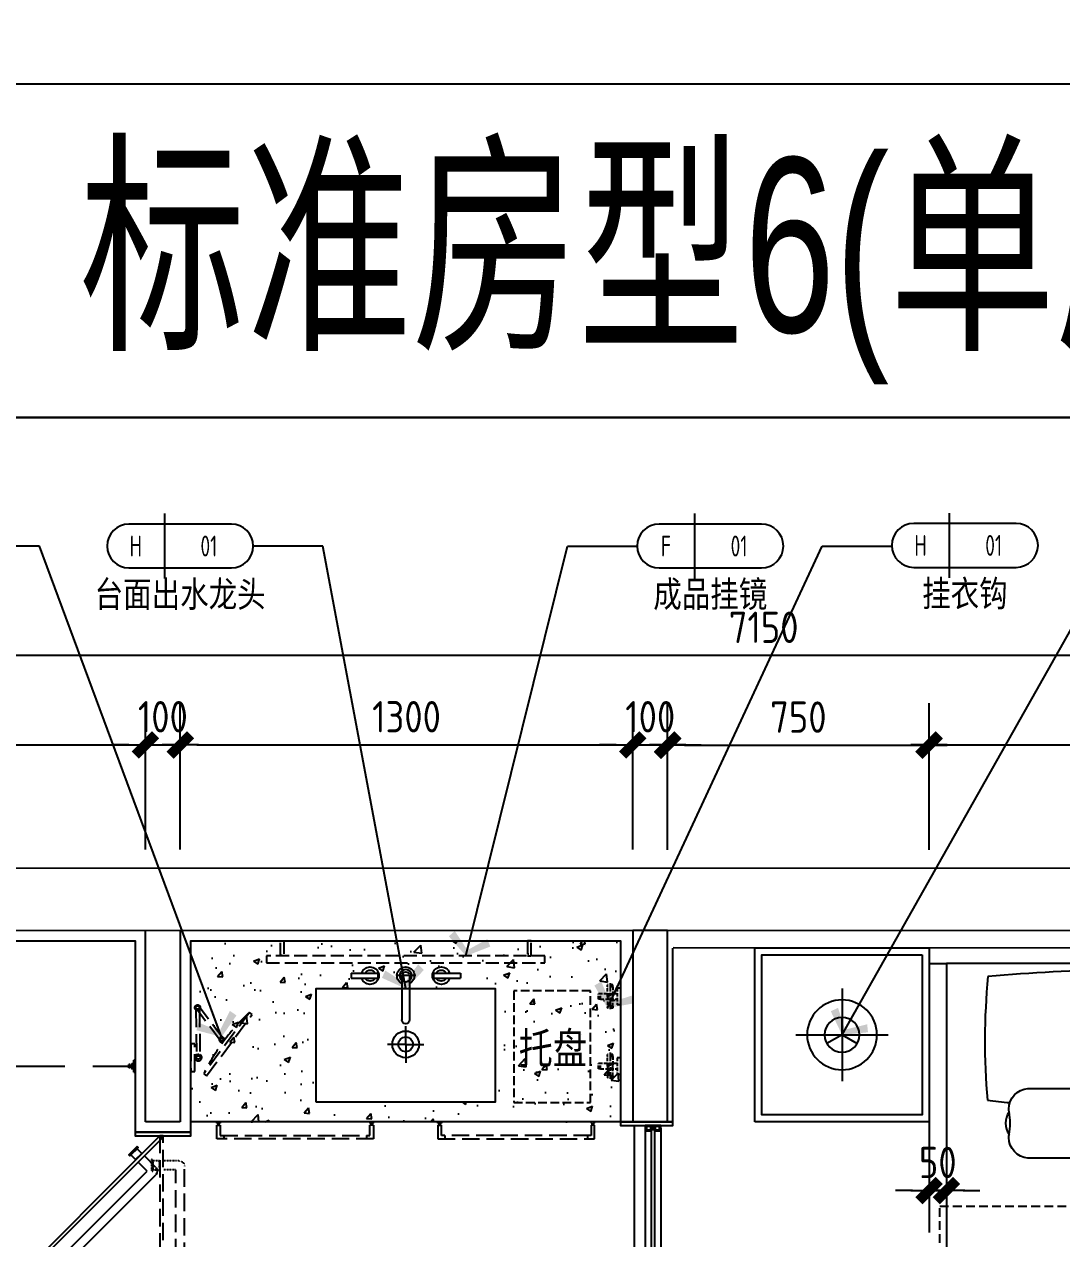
# Model space of a CAD drawing. Extents: x 220391 to 385981, y 332279 to 483868.
# Drawn here: x 224323 to 227303, y 457515 to 461002 of the extents above; entities that cross this region are included whole.
import ezdxf
from ezdxf.enums import TextEntityAlignment as Align

# ---------------------------------------------------------------- set-up
doc = ezdxf.new("R2010")
doc.units = 0
doc.header["$MEASUREMENT"] = 0
for name, pattern in [('ACAD_ISO03W100', [30, 12, -18]), ('DASH', [0.35, 0.25, -0.1]), ('DOM-虚线', [0.35, 0.25, -0.1]), ('HIDDEN', [0.375, 0.25, -0.125, 0, 0])]:
    doc.linetypes.add(name, pattern=pattern)
for name, color, linetype in [('.', 252, 'Continuous'), ('0-索引文字', 50, 'Continuous'), ('A-墙体', 4, 'Continuous'), ('A-完成面线', 20, 'Continuous'), ('EL-活动家具(0.2)-DOM', 32, 'Continuous'), ('F-固定家具(0.25)-DOM', 2, 'Continuous'), ('F-洁具-DOM', 1, 'Continuous'), ('F-活动家私(0.25)-DOM', 51, 'Continuous'), ('G-建筑窗线 、玻璃隔断', 2, 'Continuous'), ('P-平面门', 2, 'Continuous'), ('SH-文字', 50, 'Continuous'), ('墙壁', 160, 'Continuous')]:
    doc.layers.add(name, color=color, linetype=linetype)
doc.styles.add('DOM-romans.shx', font='dim.shx')
doc.styles.add('MtXpl_', font='')
doc.styles.add('st', font='', dxfattribs={"width": 0.7})
doc.styles.add('家具平面底图$0$st', font='')
doc.styles.get('MtXpl_').set_extended_font_data('YouYuan')
doc.styles.get('st').set_extended_font_data('SimSun')
doc.styles.get('家具平面底图$0$st').set_extended_font_data('YouYuan')
doc.dimstyles.new('DOM_DIM_1 80', dxfattribs={"dimscale": 60, "dimtxt": 1.5, "dimasz": 0.8, "dimexe": 2, "dimexo": 1.5, "dimgap": 0.6, "dimtad": 1, "dimdec": 0, "dimrnd": 5, "dimzin": 12, "dimdsep": 46, "dimtxsty": 'DOM-romans.shx', "dimblk": 'DOM_Dimension_Tick', "dimcen": 0.125, "dimclrd": 44, "dimclre": 44, "dimclrt": 50, "dimadec": 0, "dimazin": 0, "dimtfac": 1, "dimtdec": 0, "dimtix": 1, "dimtmove": 2, "dimatfit": 3, "dimldrblk": 'DOM_Leader_Arrow', "dimfxl": 0, "dimtvp": 1, "dimtolj": 1, "dimtzin": 0, "dimarcsym": 0})

# ---------------------------------------------------------------- blocks, each defined once
blk = doc.blocks.new('做成ACAD TuKuai0337')
at = {"color": 57, "linetype": 'Continuous'}
for points in [[(0, 193), (0, -193)], [(0, 0), (0, 72.9)], [(193, 0), (-193, 0)]]:
    blk.add_lwpolyline(points, dxfattribs=at)
at = {"color": 58, "linetype": 'Continuous'}
for points in [[(0, 0), (-63.1, -36.4)], [(0, 0), (63.1, -36.4)]]:
    blk.add_lwpolyline(points, dxfattribs=at)
at = {"linetype": 'Continuous'}
blk.add_circle((0, 0), 145.8, dxfattribs=at)
at = {"color": 57, "linetype": 'Continuous'}
blk.add_circle((0, 0), 72.9, dxfattribs=at)
blk = doc.blocks.new('A$C0550754B')
at = {"layer": 'F-洁具-DOM'}
for p, q in [((0, 0), (-35, 0)), ((-22.5, 11.7), (-22.5, 14.3)), ((-12.5, 14.3), (-22.5, 14.3)), ((-22.5, 11.7), (-20.8, 11.7)), ((-22.5, 6.3), (-22.5, 9)), ((-22.5, 9), (-20.8, 9)), ((-21, 0), (-21, 0)), ((-12.5, 11.7), (-14.2, 11.7)), ((-12.5, 9), (-14.2, 9)), ((-14, 0), (-14, 0)), ((-12.5, 11.7), (-12.5, 14.3)), ((-12.5, 6.3), (-12.5, 9))]:
    blk.add_line(p, q, dxfattribs=at)
blk.add_lwpolyline([(0, 0), (0, -3), (-35, -3), (-35, 0)], dxfattribs=at)
blk.add_lwpolyline([(-25, 6.3), (-25, 0), (-10, 0), (-10, 6.3)], close=True, dxfattribs=at)
for centre, start, end in [((-20.8, 10.3), 270, 90), ((-14.2, 10.3), 90, 270)]:
    blk.add_arc(centre, 1.33, start, end, dxfattribs=at)
blk = doc.blocks.new('ehrehrhssge')
at = {"color": 1}
for p, q in [((-59377.8, -2013.1), (-59377.8, -2028.1)), ((-59370.1, -2012.6), (-59377.3, -2012.6)), ((-59375.8, -2019.6), (-59375.8, -2014.6)), ((-59375.8, -2014.6), (-59334.8, -2014.6)), ((-59373.3, -2019.6), (-59375.8, -2019.6)), ((-59375.8, -2026.6), (-59375.8, -2020.8)), ((-59375.8, -2020.8), (-59374.2, -2020.8)), ((-59374.2, -2020.8), (-59374.2, -2021.7)), ((-59373, -2021.7), (-59373, -2019.9)), ((-59333.3, -2012.6), (-59370.1, -2012.6)), ((-59362.7, -2020.9), (-59362.7, -2026.6)), ((-59349.4, -2019.4), (-59361.2, -2019.4)), ((-59360.9, -2027.8), (-59360.9, -2021.5)), ((-59360.6, -2021.2), (-59350, -2021.2)), ((-59349.7, -2021.5), (-59349.7, -2027.8)), ((-59347.9, -2026.6), (-59347.9, -2020.9)), ((-59337.7, -2019.9), (-59337.7, -2021.7)), ((-59334.8, -2019.6), (-59337.4, -2019.6)), ((-59336.5, -2021.7), (-59336.5, -2020.8)), ((-59336.5, -2020.8), (-59334.8, -2020.8)), ((-59334.8, -2014.6), (-59334.8, -2019.6)), ((-59334.8, -2020.8), (-59334.8, -2026.6)), ((-59332.8, -2028.1), (-59332.8, -2013.1)), ((-59377.3, -2028.6), (-59360.3, -2028.6)), ((-59374.2, -2026.6), (-59375.8, -2026.6)), ((-59374.2, -2025.7), (-59374.2, -2026.6)), ((-59373, -2026.6), (-59373, -2025.7)), ((-59362.7, -2026.6), (-59373, -2026.6)), ((-59360.3, -2027.8), (-59360.9, -2027.8)), ((-59349.7, -2027.8), (-59350.3, -2027.8)), ((-59350.3, -2028.6), (-59333.3, -2028.6)), ((-59337.7, -2026.6), (-59347.9, -2026.6)), ((-59337.7, -2025.7), (-59337.7, -2026.6)), ((-59336.5, -2026.6), (-59336.5, -2025.7)), ((-59334.8, -2026.6), (-59336.5, -2026.6)), ((-59377.8, -2962.1), (-59377.8, -2947.1)), ((-59377.3, -2946.6), (-59360.3, -2946.6)), ((-59370.1, -2962.6), (-59377.3, -2962.6)), ((-59374.2, -2948.6), (-59375.8, -2948.6)), ((-59375.8, -2948.6), (-59375.8, -2954.4)), ((-59375.8, -2954.4), (-59374.2, -2954.4)), ((-59373.3, -2955.6), (-59375.8, -2955.6)), ((-59375.8, -2955.6), (-59375.8, -2960.6)), ((-59375.8, -2960.6), (-59334.8, -2960.6)), ((-59374.2, -2949.5), (-59374.2, -2948.6)), ((-59374.2, -2954.4), (-59374.2, -2953.5)), ((-59362.7, -2948.6), (-59373, -2948.6)), ((-59373, -2948.6), (-59373, -2949.5)), ((-59373, -2953.5), (-59373, -2955.3)), ((-59333.3, -2962.6), (-59370.1, -2962.6)), ((-59362.7, -2954.3), (-59362.7, -2948.6)), ((-59349.4, -2955.8), (-59361.2, -2955.8)), ((-59360.3, -2947.4), (-59360.9, -2947.4)), ((-59360.9, -2947.4), (-59360.9, -2953.7)), ((-59360.6, -2954), (-59350, -2954)), ((-59350.3, -2946.6), (-59333.3, -2946.6)), ((-59349.7, -2947.4), (-59350.3, -2947.4)), ((-59349.7, -2953.7), (-59349.7, -2947.4)), ((-59337.7, -2948.6), (-59347.9, -2948.6)), ((-59347.9, -2948.6), (-59347.9, -2954.3)), ((-59337.7, -2949.5), (-59337.7, -2948.6)), ((-59337.7, -2955.3), (-59337.7, -2953.5)), ((-59334.8, -2955.6), (-59337.4, -2955.6)), ((-59334.8, -2948.6), (-59336.5, -2948.6)), ((-59336.5, -2948.6), (-59336.5, -2949.5)), ((-59336.5, -2953.5), (-59336.5, -2954.4)), ((-59336.5, -2954.4), (-59334.8, -2954.4)), ((-59334.8, -2954.4), (-59334.8, -2948.6)), ((-59334.8, -2960.6), (-59334.8, -2955.6)), ((-59332.8, -2947.1), (-59332.8, -2962.1))]:
    blk.add_line(p, q, dxfattribs=at)
at = {"color": 8}
for p, q in [((-59377.8, -2018.8), (-59377.8, -2954.6)), ((-59332.8, -2020.6), (-59332.8, -2954.6))]:
    blk.add_line(p, q, dxfattribs=at)
at = {"color": 3}
for p, q in [((-59359.3, -2024.6), (-59358.3, -2023.6)), ((-59359.3, -2950.6), (-59359.3, -2024.6)), ((-59358.3, -2023.6), (-59352.3, -2023.6)), ((-59352.3, -2023.6), (-59351.3, -2024.6)), ((-59351.3, -2024.6), (-59351.3, -2950.6)), ((-59359.3, -2950.6), (-59358.3, -2951.6)), ((-59358.3, -2951.6), (-59352.3, -2951.6)), ((-59352.3, -2951.6), (-59351.3, -2950.6))]:
    blk.add_line(p, q, dxfattribs=at)
at = {"color": 8}
for points in [[(-59350.9, -2025.1), (-59352.2, -2024.8, 0.464371), (-59352.3, -2024.9), (-59352.3, -2025.2, 0.365774), (-59352.3, -2025.3), (-59351, -2025.6), (-59351, -2027), (-59352.2, -2026.7, 0.464371), (-59352.3, -2026.8), (-59352.3, -2027.1, 0.365774), (-59352.3, -2027.2), (-59351.1, -2027.5), (-59351.1, -2028.8, 0.414214), (-59350.9, -2029), (-59350.5, -2029, 0.414214), (-59350.3, -2028.8), (-59349.9, -2021.4, 0.429682), (-59350.1, -2021.2), (-59360.6, -2021.2, 0.429682), (-59360.8, -2021.4), (-59360.4, -2028.8, 0.414214), (-59360.2, -2029), (-59359.7, -2029, 0.414214), (-59359.5, -2028.8), (-59359.6, -2027.5), (-59358.4, -2027.2, 0.365774), (-59358.3, -2027.1), (-59358.3, -2026.8, 0.464371), (-59358.5, -2026.7), (-59359.6, -2027), (-59359.7, -2025.6), (-59358.4, -2025.3, 0.365774), (-59358.3, -2025.2), (-59358.3, -2024.9, 0.464371), (-59358.5, -2024.8), (-59359.7, -2025.1), (-59359.9, -2022.4, -0.429721), (-59359.7, -2022.2), (-59351, -2022.2, -0.429721), (-59350.8, -2022.4)], [(-59350.9, -2950.1), (-59352.2, -2950.4, -0.464371), (-59352.3, -2950.3), (-59352.3, -2950, -0.365774), (-59352.3, -2949.9), (-59351, -2949.6), (-59351, -2948.2), (-59352.2, -2948.5, -0.464371), (-59352.3, -2948.4), (-59352.3, -2948.1, -0.365774), (-59352.3, -2948), (-59351.1, -2947.7), (-59351.1, -2946.4, -0.414214), (-59350.9, -2946.2), (-59350.5, -2946.2, -0.414214), (-59350.3, -2946.4), (-59349.9, -2953.8, -0.429682), (-59350.1, -2954), (-59360.6, -2954, -0.429682), (-59360.8, -2953.8), (-59360.4, -2946.4, -0.414214), (-59360.2, -2946.2), (-59359.7, -2946.2, -0.414214), (-59359.5, -2946.4), (-59359.6, -2947.7), (-59358.4, -2948, -0.365774), (-59358.3, -2948.1), (-59358.3, -2948.4, -0.464371), (-59358.5, -2948.5), (-59359.6, -2948.2), (-59359.7, -2949.6), (-59358.4, -2949.9, -0.365774), (-59358.3, -2950), (-59358.3, -2950.3, -0.464371), (-59358.5, -2950.4), (-59359.7, -2950.1), (-59359.9, -2952.8, 0.429721), (-59359.7, -2953), (-59351, -2953, 0.429721), (-59350.8, -2952.8)]]:
    blk.add_lwpolyline(points, format="xyb", close=True, dxfattribs=at)
at = {"color": 1}
for centre, radius, start, end in [((-59377.3, -2013.1), 0.5, 90, 180), ((-59373.6, -2021.7), 0.6, 180, 0), ((-59373.3, -2019.9), 0.3, 360, 90), ((-59361.2, -2020.9), 1.5, 90, 180), ((-59360.6, -2021.5), 0.3, 90, 180), ((-59350, -2021.5), 0.3, 0, 90), ((-59349.4, -2020.9), 1.5, 0, 90), ((-59337.4, -2019.9), 0.3, 90, 180), ((-59337.1, -2021.7), 0.6, 180, 0), ((-59333.3, -2013.1), 0.5, 360, 90), ((-59377.3, -2028.1), 0.5, 180, 270), ((-59373.6, -2025.7), 0.6, 0, 180), ((-59360.3, -2028.2), 0.4, 360, 90), ((-59360.3, -2028.2), 0.4, 270, 0), ((-59350.3, -2028.2), 0.4, 90, 180), ((-59350.3, -2028.2), 0.4, 180, 270), ((-59337.1, -2025.7), 0.6, 0, 180), ((-59333.3, -2028.1), 0.5, 270, 0), ((-59377.3, -2947.1), 0.5, 90, 180), ((-59377.3, -2962.1), 0.5, 180, 270), ((-59373.6, -2949.5), 0.6, 180, 0), ((-59373.6, -2953.5), 0.6, 0, 180), ((-59373.3, -2955.3), 0.3, 270, 0), ((-59361.2, -2954.3), 1.5, 180, 270), ((-59360.6, -2953.7), 0.3, 180, 270), ((-59360.3, -2947), 0.4, 360, 90), ((-59360.3, -2947), 0.4, 270, 0), ((-59350.3, -2947), 0.4, 90, 180), ((-59350.3, -2947), 0.4, 180, 270), ((-59350, -2953.7), 0.3, 270, 360), ((-59349.4, -2954.3), 1.5, 270, 360), ((-59337.1, -2949.5), 0.6, 180, 0), ((-59337.1, -2953.5), 0.6, 0, 180), ((-59337.4, -2955.3), 0.3, 180, 270), ((-59333.3, -2947.1), 0.5, 360, 90), ((-59333.3, -2962.1), 0.5, 270, 0)]:
    blk.add_arc(centre, radius, start, end, dxfattribs=at)
blk = doc.blocks.new('ehrhr')
for p, q in [((-50032, 435.5), (-50017, 435.5)), ((-50032, 435.5), (-50032, 358.5)), ((-50017, 435.5), (-50017, 358.5)), ((-50032, 358.5), (-50017, 358.5)), ((-50024.5, 289.5), (-49897.5, 289.5)), ((-50024.5, 267.5), (-49897.5, 267.5)), ((-50032, 198.5), (-50017, 198.5)), ((-50032, 198.5), (-50032, 121.5)), ((-50017, 198.5), (-50017, 121.5)), ((-50032, 121.5), (-50017, 121.5))]:
    blk.add_line(p, q)
at = {"color": 8}
blk.add_line((-50024.5, 249), (-50024.5, 303.7), dxfattribs=at)
blk.add_circle((-50024.5, 278.5), 17.5)
for centre, start, end in [((-50024.5, 380.5), 107.4898, 72.5102), ((-50024.5, 278.5), 26.2371, 333.7629), ((-50024.5, 176.5), 287.4649, 252.5351)]:
    blk.add_arc(centre, 25, start, end, dxfattribs=at)
for centre, radius, start, end in [((-50024.5, 380.5), 16, 118.0716, 241.9284), ((-50024.5, 380.5), 16, 298.0716, 61.9284), ((-50024.5, 278.5), 11, 90, 270), ((-49897.5, 278.5), 11, 270, 90), ((-50024.5, 176.5), 16, 118.0268, 241.9732), ((-50024.5, 176.5), 16, 298.0268, 61.9732)]:
    blk.add_arc(centre, radius, start, end)
blk = doc.blocks.new('dfsgag')
at = {"layer": 'F-洁具-DOM', "color": 8, "linetype": 'DOM-虚线', "ltscale": 150}
blk.add_line((-350, 0), (350, 0), dxfattribs=at)
for points in [[(-360, 0), (-350, 0), (-350, -43.5), (-360, -43.5)], [(360, 0), (350, 0), (350, -43.5), (360, -43.5)], [(-400, -43.5), (-400, -63.5), (400, -63.5), (400, -43.5)]]:
    blk.add_lwpolyline(points, close=True, dxfattribs=at)
blk = doc.blocks.new('A$C358C41F5')
at = {"color": 8, "linetype": 'DASH', "ltscale": 200}
for p, q in [((-24.9, -138), (-26.8, -9.4)), ((-14.9, -137.6), (-16.8, -9.3)), ((-99.4, -53.7), (-93.4, -58.2)), ((-93, -55.2), (-27.3, -142.1)), ((-90.5, -41.6), (-84.4, -46.1)), ((-85, -49.2), (-19.5, -136))]:
    blk.add_line(p, q, dxfattribs=at)
for points in [[(-168.6, -129.9), (-37.3, 46.5), (-45.3, 52.5), (-176.6, -124)], [(-12, -40), (0, -40), (0, 40), (-12, 40)]]:
    blk.add_lwpolyline(points, close=True, dxfattribs=at)
for centre, radius in [((-22, -0.7), 5), ((-89, -52.2), 4), ((-19.7, -143.8), 7.85), ((-19.7, -143.8), 5)]:
    blk.add_circle(centre, radius, dxfattribs=at)
for centre, radius, start, end in [((-579.8, 312.6), 604.1, 312.896, 333.7833), ((-22, -0.7), 10, 300.8723, 240.8723), ((-21.8, -13.6), 6.6, 41.6275, 140.117), ((-89, -52.2), 5, 37.0519, 217.0519), ((-88.9, -52.1), 7.5, 233.3397, 53.3397)]:
    blk.add_arc(centre, radius, start, end, dxfattribs=at)
blk = doc.blocks.new('A$C4AE310F5')
at = {"layer": 'EL-活动家具(0.2)-DOM', "linetype": 'DOM-虚线', "ltscale": 40}
for p, q in [((0, 0), (10, 0)), ((0, -48), (0, 0)), ((10, -48), (10, 0)), ((58, -16), (10, -16)), ((10, -32), (58, -32)), ((35, -32), (35, -16)), ((58, -16), (58, -32)), ((58, -16), (63.2, -16)), ((58, -32), (63.2, -32)), ((63.2, -16), (63.2, -32)), ((0, -48), (10, -48))]:
    blk.add_line(p, q, dxfattribs=at)
at = {"layer": 'EL-活动家具(0.2)-DOM', "color": 8, "linetype": 'DOM-虚线', "ltscale": 40}
for p, q in [((22, 9.2), (38, 9.2)), ((22, 4), (22, 9.2)), ((22, 4), (38, 4)), ((22, 4), (22, -24)), ((30, -35), (30, 12.2)), ((38, 4), (38, 9.2)), ((38, -24), (38, 4)), ((22, -52), (22, -24)), ((30, -62.8), (30, -13)), ((38, -24), (38, -52)), ((22, -52), (38, -52)), ((22, -52), (22, -57.2)), ((22, -57.2), (38, -57.2)), ((38, -52), (38, -57.2))]:
    blk.add_line(p, q, dxfattribs=at)
for start, end in [(360, 180), (180, 0)]:
    blk.add_arc((30, -24), 8, start, end, dxfattribs=at)
blk = doc.blocks.new('ehrhhh')
at = {"color": 0}
blk.add_line((292356.6, 467829.6), (315961.1, 467829.6), dxfattribs=at)
blk.add_lwpolyline([(292356.6, 474869.8), (315961.1, 474869.8), (315961.1, 466871.5), (292356.6, 466871.5)], close=True, dxfattribs=at)
blk = doc.blocks.new('dfew333233eeeeeewe')
at = {"color": 1}
for p, q in [((21.7, -100.6), (53.4, -68.9)), ((46.3, -111.3), (71, -86.6)), ((360.1, -460.5), (21.7, -122.1)), ((370.8, -435.9), (46.3, -111.3)), ((404.1, -402.6), (438.3, -368.4)), ((395.6, -411.1), (370.8, -435.9)), ((413.3, -428.8), (381.6, -460.5))]:
    blk.add_line(p, q, dxfattribs=at)
at = {"color": 8, "linetype": 'DASH', "ltscale": 200}
for p, q in [((-61, -576.1), (-61, -97.5)), ((-36, -566.3), (-36, -107.3)), ((-1, -591.3), (-45.8, -591.3)), ((-1, -566.3), (-36, -566.3)), ((11, -566.3), (59.4, -566.3))]:
    blk.add_line(p, q, dxfattribs=at)
at = {"color": 8, "linetype": 'DASH', "ltscale": 0.2}
for p, q in [((-45.8, -82.3), (-1, -82.3)), ((-36, -107.3), (-1, -107.3))]:
    blk.add_line(p, q, dxfattribs=at)
at = {"color": 8, "linetype": 'DASH', "ltscale": 200}
blk.add_lwpolyline([(0, -10), (10, -10), (10, -660), (0, -660)], close=True, dxfattribs=at)
at = {"color": 1}
for points in [[(2.9, -17.1), (10, -10), (469.6, -469.6), (462.5, -476.7)], [(92.9, -64.7), (79.5, -78.1), (61.8, -60.4), (75.3, -47)], [(75, -41), (98.9, -64.9), (96.1, -67.8), (72.2, -43.9)]]:
    blk.add_lwpolyline(points, close=True, dxfattribs=at)
at = {"color": 8, "linetype": 'DASH', "ltscale": 0.2}
for points in [[(30, -107.3), (11, -107.3), (11, -82.3), (30, -82.3)], [(34, -77.9), (34, -111.7), (30, -111.7), (30, -77.9)]]:
    blk.add_lwpolyline(points, close=True, dxfattribs=at)
at = {"color": 1}
blk.add_lwpolyline([(421.7, -420.3), (455.3, -386.8)], dxfattribs=at)
at = {"color": 8, "linetype": 'DASH', "ltscale": 200}
blk.add_lwpolyline([(11, -591.3), (58.5, -591.3)], dxfattribs=at)
at = {"color": 8, "linetype": 'DASH', "ltscale": 0.2}
blk.add_arc((-45.8, -97.5), 15.2, 90, 180, dxfattribs=at)
at = {"color": 1}
for centre, radius, start, end in [((32.4, -111.3), 15.2, 135, 225), ((446.5, -377.9), 12.5, 314.9499, 133.5151), ((370.8, -449.7), 15.2, 225, 315)]:
    blk.add_arc(centre, radius, start, end, dxfattribs=at)
at = {"color": 8, "linetype": 'DASH', "ltscale": 200}
for centre, radius, start, end in [((17.2, -27.8), 632.3, 268.892, 315.2265), ((-45.8, -576.1), 15.2, 180, 270), ((58.5, -578.8), 12.5, 269.9499, 88.5151)]:
    blk.add_arc(centre, radius, start, end, dxfattribs=at)
blk = doc.blocks.new('A$C37bc0ab8')
at = {"layer": 'G-建筑窗线 、玻璃隔断', "color": 1, "ltscale": 20}
for points in [[(-55, 1354.2), (-45, 1354.2), (-45, 10), (-55, 10)], [(-995.5, 0), (-995.5, 10), (-770, 10), (-770, 0)], [(-120, 0), (-120, 10), (120, 10), (120, 0)]]:
    blk.add_lwpolyline(points, close=True, dxfattribs=at)
at = {"layer": 'P-平面门', "rotation": 90}
blk.add_blockref('dfew333233eeeeeewe', (-780, 0), dxfattribs=at)
at = {"layer": 'P-平面门', "xscale": -1, "rotation": 270}
blk.add_blockref('dfew333233eeeeeewe', (684.5, -1.3), dxfattribs=at)
blk = doc.blocks.new('DOM_Dimension_Tick')
at = {"color": 0, "linetype": 'ByBlock'}
for p, q in [((-1.091, 0), (0, 0)), ((0, 0), (1.091, 0))]:
    blk.add_line(p, q, dxfattribs=at)
at = {"color": 0, "linetype": 'Continuous', "const_width": 0.608}
blk.add_lwpolyline([(-0.61, -0.61), (0.61, 0.61)], dxfattribs=at)
blk = doc.blocks.new('*D708')
at = {"color": 44, "lineweight": -2, "transparency": 16777216}
for p, q in [((223321.4, 458632.9), (223321.4, 459052.9)), ((224670.6, 458632.9), (224670.6, 459052.9)), ((223369.4, 458932.9), (224622.6, 458932.9))]:
    blk.add_line(p, q, dxfattribs=at)
at = {"layer": 'Defpoints', "color": 0, "transparency": 16777216}
for p in [(224670.6, 458932.9), (223321.4, 458400.3), (224670.6, 458400.4)]:
    blk.add_point(p, dxfattribs=at)
at = {"color": 44, "lineweight": -2, "transparency": 16777216, "xscale": 48, "yscale": 48, "zscale": 48, "rotation": 180}
blk.add_blockref('DOM_Dimension_Tick', (223321.4, 458932.9), dxfattribs=at)
at = {"color": 44, "lineweight": -2, "transparency": 16777216, "xscale": 48, "yscale": 48, "zscale": 48}
blk.add_blockref('DOM_Dimension_Tick', (224670.6, 458932.9), dxfattribs=at)
at = {"color": 50, "transparency": 16777216, "insert": (223996, 459013.9), "char_height": 90, "attachment_point": 5, "style": 'DOM-romans.shx'}
blk.add_mtext('\\A1;1350', dxfattribs=at)
blk = doc.blocks.new('DOM_Leader_Arrow')
at = {"color": 0, "linetype": 'ByBlock'}
blk.add_line((0, 0), (-1.5, 0), dxfattribs=at)
for points in [[(-1.288, 1.003), (-0.895, 1.278), (-0.36, 0), (0, 0)], [(-1.288, -1.003), (-0.895, -1.278), (-0.36, 0), (0, 0)]]:
    blk.add_solid(points, dxfattribs=at)
blk = doc.blocks.new('*D709')
at = {"color": 44, "lineweight": -2, "transparency": 16777216}
for p, q in [((224670.6, 458632.9), (224670.6, 459052.9)), ((224770.6, 458632.9), (224770.6, 459052.9)), ((224622.6, 458932.9), (224574.6, 458932.9)), ((224670.6, 458932.9), (224770.6, 458932.9)), ((224818.6, 458932.9), (224866.6, 458932.9))]:
    blk.add_line(p, q, dxfattribs=at)
at = {"layer": 'Defpoints', "color": 0, "transparency": 16777216}
for p in [(224770.6, 458932.9), (224670.6, 458400.4), (224770.6, 458400.4)]:
    blk.add_point(p, dxfattribs=at)
at = {"color": 44, "lineweight": -2, "transparency": 16777216, "xscale": 48, "yscale": 48, "zscale": 48}
blk.add_blockref('DOM_Dimension_Tick', (224670.6, 458932.9), dxfattribs=at)
at = {"color": 44, "lineweight": -2, "transparency": 16777216, "xscale": 48, "yscale": 48, "zscale": 48, "rotation": 180}
blk.add_blockref('DOM_Dimension_Tick', (224770.6, 458932.9), dxfattribs=at)
at = {"color": 50, "transparency": 16777216, "insert": (224720.6, 459013.9), "char_height": 90, "attachment_point": 5, "style": 'DOM-romans.shx'}
blk.add_mtext('\\A1;100', dxfattribs=at)
blk = doc.blocks.new('*D710')
at = {"color": 44, "lineweight": -2, "transparency": 16777216}
for p, q in [((224770.6, 458632.9), (224770.6, 459052.9)), ((226070.6, 458632.9), (226070.6, 459052.9)), ((224818.6, 458932.9), (226022.6, 458932.9))]:
    blk.add_line(p, q, dxfattribs=at)
at = {"layer": 'Defpoints', "color": 0, "transparency": 16777216}
for p in [(226070.6, 458932.9), (224770.6, 458400.4), (226070.6, 458400.4)]:
    blk.add_point(p, dxfattribs=at)
at = {"color": 44, "lineweight": -2, "transparency": 16777216, "xscale": 48, "yscale": 48, "zscale": 48, "rotation": 180}
blk.add_blockref('DOM_Dimension_Tick', (224770.6, 458932.9), dxfattribs=at)
at = {"color": 44, "lineweight": -2, "transparency": 16777216, "xscale": 48, "yscale": 48, "zscale": 48}
blk.add_blockref('DOM_Dimension_Tick', (226070.6, 458932.9), dxfattribs=at)
at = {"color": 50, "transparency": 16777216, "insert": (225420.6, 459013.9), "char_height": 90, "attachment_point": 5, "style": 'DOM-romans.shx'}
blk.add_mtext('\\A1;1300', dxfattribs=at)
blk = doc.blocks.new('*D711')
at = {"color": 44, "lineweight": -2, "transparency": 16777216}
for p, q in [((226070.6, 458632.9), (226070.6, 459052.9)), ((226170.6, 458632.9), (226170.6, 459052.9)), ((226022.6, 458932.9), (225974.6, 458932.9)), ((226070.6, 458932.9), (226170.6, 458932.9)), ((226218.6, 458932.9), (226266.6, 458932.9))]:
    blk.add_line(p, q, dxfattribs=at)
at = {"layer": 'Defpoints', "color": 0, "transparency": 16777216}
for p in [(226170.6, 458932.9), (226070.6, 458400.4), (226170.6, 458399.3)]:
    blk.add_point(p, dxfattribs=at)
at = {"color": 44, "lineweight": -2, "transparency": 16777216, "xscale": 48, "yscale": 48, "zscale": 48}
blk.add_blockref('DOM_Dimension_Tick', (226070.6, 458932.9), dxfattribs=at)
at = {"color": 44, "lineweight": -2, "transparency": 16777216, "xscale": 48, "yscale": 48, "zscale": 48, "rotation": 180}
blk.add_blockref('DOM_Dimension_Tick', (226170.6, 458932.9), dxfattribs=at)
at = {"color": 50, "transparency": 16777216, "insert": (226120.6, 459013.9), "char_height": 90, "attachment_point": 5, "style": 'DOM-romans.shx'}
blk.add_mtext('\\A1;100', dxfattribs=at)
blk = doc.blocks.new('*D712')
at = {"color": 44, "lineweight": -2, "transparency": 16777216}
for p, q in [((226170.6, 458631.8), (226170.6, 459051.8)), ((226921.5, 458631.8), (226921.5, 459051.8)), ((226218.6, 458931.8), (226873.5, 458931.8))]:
    blk.add_line(p, q, dxfattribs=at)
at = {"layer": 'Defpoints', "color": 0, "transparency": 16777216}
for p in [(226921.5, 458931.8), (226170.6, 458399.3), (226921.5, 458250.1)]:
    blk.add_point(p, dxfattribs=at)
at = {"color": 44, "lineweight": -2, "transparency": 16777216, "xscale": 48, "yscale": 48, "zscale": 48, "rotation": 180}
blk.add_blockref('DOM_Dimension_Tick', (226170.6, 458931.8), dxfattribs=at)
at = {"color": 44, "lineweight": -2, "transparency": 16777216, "xscale": 48, "yscale": 48, "zscale": 48}
blk.add_blockref('DOM_Dimension_Tick', (226921.5, 458931.8), dxfattribs=at)
at = {"color": 50, "transparency": 16777216, "insert": (226546.1, 459012.8), "char_height": 90, "attachment_point": 5, "style": 'DOM-romans.shx'}
blk.add_mtext('\\A1;750', dxfattribs=at)
blk = doc.blocks.new('*D713')
at = {"color": 44, "lineweight": -2, "transparency": 16777216}
for p, q in [((226921.5, 458632.9), (226921.5, 459052.9)), ((228821.5, 458632.9), (228821.5, 459052.9)), ((226969.5, 458932.9), (228773.5, 458932.9))]:
    blk.add_line(p, q, dxfattribs=at)
at = {"layer": 'Defpoints', "color": 0, "transparency": 16777216}
for p in [(228821.5, 458932.9), (228821.5, 458350.4), (226921.5, 458250.1)]:
    blk.add_point(p, dxfattribs=at)
at = {"color": 44, "lineweight": -2, "transparency": 16777216, "xscale": 48, "yscale": 48, "zscale": 48, "rotation": 180}
blk.add_blockref('DOM_Dimension_Tick', (226921.5, 458932.9), dxfattribs=at)
at = {"color": 44, "lineweight": -2, "transparency": 16777216, "xscale": 48, "yscale": 48, "zscale": 48}
blk.add_blockref('DOM_Dimension_Tick', (228821.5, 458932.9), dxfattribs=at)
at = {"color": 50, "transparency": 16777216, "insert": (227871.5, 459013.9), "char_height": 90, "attachment_point": 5, "style": 'DOM-romans.shx'}
blk.add_mtext('\\A1;1900', dxfattribs=at)
blk = doc.blocks.new('*D726')
at = {"color": 44, "lineweight": -2, "transparency": 16777216}
for p, q in [((226921.5, 457873.6), (226921.5, 457532.9)), ((226971.5, 457873.6), (226971.5, 457532.9)), ((226873.5, 457652.9), (226825.5, 457652.9)), ((226971.5, 457652.9), (226921.5, 457652.9)), ((227019.5, 457652.9), (227067.5, 457652.9))]:
    blk.add_line(p, q, dxfattribs=at)
at = {"layer": 'Defpoints', "color": 0, "transparency": 16777216}
for p in [(226921.5, 457963.6), (226971.5, 457963.6), (226921.5, 457652.9)]:
    blk.add_point(p, dxfattribs=at)
at = {"color": 44, "lineweight": -2, "transparency": 16777216, "xscale": 48, "yscale": 48, "zscale": 48}
blk.add_blockref('DOM_Dimension_Tick', (226921.5, 457652.9), dxfattribs=at)
at = {"color": 44, "lineweight": -2, "transparency": 16777216, "xscale": 48, "yscale": 48, "zscale": 48, "rotation": 180}
blk.add_blockref('DOM_Dimension_Tick', (226971.5, 457652.9), dxfattribs=at)
at = {"color": 50, "transparency": 16777216, "insert": (226946.5, 457733.9), "char_height": 90, "attachment_point": 5, "style": 'DOM-romans.shx'}
blk.add_mtext('\\A1;50', dxfattribs=at)
blk = doc.blocks.new('eahrhrhh')
at = {"color": 1}
blk.add_wipeout([(-900, 0), (900, 0), (900, -696.9), (926.1, -696.9), (926.1, -1065.3), (947.8, -1065.3), (947.8, -1942.7), (900, -1942.7), (900, -1950), (898.6, -1961.8), (893.2, -1975.1), (885.4, -1985.4), (874.4, -1993.6), (861.8, -1998.6), (850, -2000), (837.3, -2000), (-850, -2000), (-866.5, -1997.2), (-878.4, -1991.2), (-885.4, -1985.4), (-893.5, -1974.6), (-897.6, -1965.4), (-899.5, -1956.8), (-900, -1950)], dxfattribs=at)
at = {"color": 8, "linetype": 'HIDDEN', "ltscale": 100}
for p in [(443.2, -696.9), (947.8, -1184)]:
    blk.add_line(p, (443.2, -1184), dxfattribs=at)
blk.add_lwpolyline([(-900, 0), (-900, -1950, 0.414214), (-850, -2000), (850, -2000, 0.414214), (900, -1950), (900, 0)], format="xyb", close=True)
at = {"color": 8}
for points in [[(-144.6, -559), (-665.9, -559, -0.392708), (-720.9, -499.8, -0.035252), (-720.3, -491.5, 0.092308), (-720.3, -426.5, -0.035252), (-720.9, -418.1, -0.392708), (-665.9, -359), (-144.6, -359, -0.392708), (-89.7, -418.1, -0.035252), (-90.3, -426.5, 0.092308), (-90.3, -491.5, -0.035252), (-89.7, -499.8, -0.392708), (-144.6, -559, 27.022466)], [(153.7, -559), (675, -559, 0.392708), (729.9, -499.8, 0.035252), (729.3, -491.5, -0.092308), (729.3, -426.5, 0.035252), (729.9, -418.1, 0.392708), (675, -359), (153.7, -359, 0.392708), (98.8, -418.1, 0.035252), (99.3, -426.5, -0.092308), (99.3, -491.5, 0.035252), (98.8, -499.8, 0.392708), (153.7, -559, -27.022466)], [(-720.3, -426.5, 0.307692), (-720.3, -491.5, -1.888889)], [(-90.3, -426.5, -0.307692), (-90.3, -491.5, 1.888889)], [(99.3, -426.5, 0.307692), (99.3, -491.5, -1.888889)], [(729.3, -426.5, -0.307692), (729.3, -491.5, 1.888889)]]:
    blk.add_lwpolyline(points, format="xyb", dxfattribs=at)
at = {"color": 8, "linetype": 'HIDDEN', "ltscale": 100}
for points in [[(-918.8, -1065.3), (-918.8, -696.9), (926.1, -696.9), (926.1, -1065.3)], [(443.2, -696.9), (947.8, -1184)], [(824.8, -1065.3), (947.8, -1065.3), (947.8, -1942.7), (-940.5, -1942.7), (-940.5, -1065.3), (443.2, -1065.3)]]:
    blk.add_lwpolyline(points, dxfattribs=at)
at = {"color": 8}
for centre, radius, start, end in [((-384.8, -4244.7), 4225.5, 85.1983, 95.3771), ((-1934.1, -229), 1912.9, 354.724, 5.851), ((1943.1, -229), 1912.9, 174.149, 185.276), ((393.9, -4244.7), 4225.5, 84.6229, 94.8017), ((1123, -224.7), 1912.9, 174.391, 185.0469), ((-1113.9, -224.7), 1912.9, 354.9531, 5.609), ((-368.5, 3293.2), 3709.4, 263.5905, 264.5939), ((-318.5, 3293.2), 3709.4, 273.5253, 274.4716), ((327.5, 3293.2), 3709.4, 265.5284, 266.4747), ((377.5, 3293.2), 3709.4, 275.4061, 276.4095)]:
    blk.add_arc(centre, radius, start, end, dxfattribs=at)
at = {"layer": 'F-活动家私(0.25)-DOM', "color": 8, "style": '家具平面底图$0$st', "width": 0.8}
blk.add_text('1800*2000', height=100, rotation=270, dxfattribs=at).set_placement((-782.2, -1507.5), align=Align.MIDDLE_CENTER)
blk = doc.blocks.new('A$C3f9b4c59')
at = {"layer": 'F-活动家私(0.25)-DOM'}
blk.add_blockref('eahrhrhh', (0, 0), dxfattribs=at)
blk = doc.blocks.new('*D727')
at = {"color": 44, "lineweight": -2, "transparency": 16777216}
for p, q in [((222871.4, 458889.7), (222871.4, 459309.7)), ((230021.2, 458889.7), (230021.2, 459309.7)), ((229973.2, 459189.7), (222919.4, 459189.7))]:
    blk.add_line(p, q, dxfattribs=at)
at = {"layer": 'Defpoints', "color": 0, "transparency": 16777216}
for p in [(222871.4, 459189.7), (222871.4, 458715.7), (230021.2, 458713.2)]:
    blk.add_point(p, dxfattribs=at)
at = {"color": 44, "lineweight": -2, "transparency": 16777216, "xscale": 48, "yscale": 48, "zscale": 48, "rotation": 180}
blk.add_blockref('DOM_Dimension_Tick', (222871.4, 459189.7), dxfattribs=at)
at = {"color": 44, "lineweight": -2, "transparency": 16777216, "xscale": 48, "yscale": 48, "zscale": 48}
blk.add_blockref('DOM_Dimension_Tick', (230021.2, 459189.7), dxfattribs=at)
at = {"color": 50, "transparency": 16777216, "insert": (226446.3, 459270.7), "char_height": 90, "attachment_point": 5, "style": 'DOM-romans.shx'}
blk.add_mtext('\\A1;7150', dxfattribs=at)
blk = doc.blocks.new('DOM-立面家具标注符号-002')
blk.add_line((0, 3.1), (0, -3.1))
at = {"color": 150}
blk.add_lwpolyline([(-3.4, 2.1, 1), (-3.4, -2.1), (6.4, -2.1, 1), (6.4, 2.1)], format="xyb", close=True, dxfattribs=at)
at = {"style": 'st', "width": 0.8, "flags": 4}
blk.add_attdef('ITEM6', text='', height=2.5, dxfattribs=at).set_placement((-6, 0), align=Align.MIDDLE_RIGHT)
blk.add_attdef('NUM3', text='', height=2.5, dxfattribs=at).set_placement((9, 0), align=Align.MIDDLE_LEFT)
at = {"style": 'DOM-romans.shx', "width": 0.8}
for tag, flags, p in [('NUM1', 12, (-2.75, 0)), ('NUM2', 4, (4.25, 0)), ('NUM4', 4, (1.5, -4.6)), ('NUM5', 4, (1.5, -7.6))]:
    blk.add_attdef(tag, text='', height=2, dxfattribs=dict(at, flags=flags)).set_placement(p, align=Align.MIDDLE)
at = {"style": 'st', "width": 0.8, "flags": 4}
blk.add_attdef('NUM7', text='', height=2.5, dxfattribs=at).set_placement((1.5, -10.85), align=Align.MIDDLE_CENTER)

msp = doc.modelspace()

# ---------------------------------------------------------------- hatches: boundary and pattern name
at = {"layer": '.'}
h = msp.add_hatch(dxfattribs=at)
h.set_pattern_fill('AR-CONC', color=8, scale=25)
h.set_pattern_definition([(50, (236215.18, 458015.82), (179.315, -15.688), [18.75, -206.25]), (355, (236215.18, 458015.82), (-34.6878, 188.048), [15, -165]), (100.4514, (236230.13, 458014.51), (144.6272, 172.36), [15.935, -175.2855]), (46.1842, (236215.18, 458065.82), (266.8103, -41.38), [28.125, -309.375]), (96.6356, (236237.42, 458062.37), (233.6655, 243.5297), [23.9026, -262.9284]), (351.1842, (236215.18, 458065.82), (233.6655, 243.5297), [22.5, -247.5]), (21, (236240.18, 458053.32), (149.2268, -100.6547), [18.75, -206.25]), (326, (236240.18, 458053.32), (60.8288, 181.2875), [15, -165]), (71.4514, (236252.62, 458044.93), (210.0556, 80.6328), [15.935, -175.2855]), (37.5, (236215.185, 458015.82), (3.03996, 83.22346), [0, -163, 0, -167.5, 0, -165.625]), (7.5, (236215.185, 458015.82), (65.7674, 98.6029), [0, -95.5, 0, -159.25, 0, -63.125]), (327.5, (236159.435, 458015.82), (133.4556, -5.6387), [0, -62.5, 0, -195, 0, -258.75]), (317.5, (236134.43, 458015.82), (145.7965, 25.0262), [0, -81.25, 0, -129.5, 0, -183.75])])
h.paths.add_polyline_path([(225675.5, 458233), (225675.5, 457906.6), (225160.8, 457906.6), (225160.8, 458233)], flags=16)
h.paths.add_polyline_path([(224800.6, 458370.4), (226034.4, 458370.4), (226036.9, 457850.4), (224803.1, 457850.4)])

# ---------------------------------------------------------------- linework, layer by layer
at = {"color": 1}
for p, q in [((226035.6, 458370.4), (226035.6, 457850.4)), ((226035.6, 457850.4), (226185.6, 457850.4))]:
    msp.add_line(p, q, dxfattribs=at)
at = {"color": 3}
msp.add_line((226185.6, 457850.4), (226185.6, 458349.4), dxfattribs=at)
at = {"color": 8}
for p, q in [((225418.1, 458073), (225418.1, 458125.5)), ((225418.1, 458073), (225365.6, 458073)), ((225418.1, 458073), (225418.1, 458020.4)), ((225418.1, 458073), (225470.7, 458073)), ((226075.6, 456035.4), (226075.6, 457840.4))]:
    msp.add_line(p, q, dxfattribs=at)
at = {"color": 3}
msp.add_lwpolyline([(225004.9, 456130.4), (223351.4, 456130.4), (223351.4, 458370.5), (224640.6, 458370.4), (224640.6, 457820.4), (224800.6, 457820.4), (224800.6, 458370.4), (225929.8, 458370.4)], dxfattribs=at)
at = {"color": 2}
msp.add_lwpolyline([(226035.6, 457850.4), (224800.6, 457850.4), (224800.6, 458370.4), (226035.6, 458370.4)], close=True, dxfattribs=at)
at = {"color": 1}
for points in [[(225160.8, 457906.6), (225160.8, 458233), (225675.5, 458233), (225675.5, 457906.6)], [(226035.6, 457850.4), (226035.6, 457840.4), (226185.6, 457840.4), (226185.6, 457850.4)], [(224640.6, 457820.4), (224640.6, 457810.4), (224800.6, 457810.4), (224800.6, 457820.4)]]:
    msp.add_lwpolyline(points, close=True, dxfattribs=at)
at = {"color": 8}
for radius in [38.3, 21.2]:
    msp.add_circle((225418.1, 458073), radius, dxfattribs=at)
at = {"layer": 'A-墙体'}
for p, q in [((222721.4, 458580.4), (230201.2, 458578)), ((230021.2, 458398), (222871.4, 458400.4)), ((224670.6, 457850.4), (224670.6, 458400.4)), ((224770.6, 458400.4), (224770.6, 458140.4)), ((224770.6, 458400.4), (224770.6, 457850.4)), ((224770.6, 457850.4), (224670.6, 457850.4))]:
    msp.add_line(p, q, dxfattribs=at)
msp.add_lwpolyline([(226070.6, 458400.4), (226070.6, 457850.4), (226170.6, 457850.4), (226170.6, 458400.4)], close=True, dxfattribs=at)
at = {"layer": 'A-完成面线', "color": 3}
msp.add_line((230006.2, 458348), (226186.6, 458350.4), dxfattribs=at)
at = {"layer": 'F-洁具-DOM', "color": 8, "linetype": 'DASH', "ltscale": 800}
msp.add_line((223399.5, 458010.4), (224623.3, 458010.4), dxfattribs=at)
at = {"layer": 'F-洁具-DOM', "color": 8, "linetype": 'DOM-虚线', "ltscale": 200}
for p, q in [((224875.6, 457846.4), (224875.6, 457850.4)), ((224875.6, 457850.4), (224885.6, 457850.4)), ((224879.6, 457846.4), (224875.6, 457846.4)), ((224875.6, 457801.4), (224875.6, 457841.4)), ((224875.6, 457841.4), (224885.6, 457841.4)), ((224875.6, 457841.4), (224879.6, 457841.4)), ((224875.6, 457841.4), (224879.6, 457841.4)), ((224879.6, 457841.4), (224879.6, 457846.4)), ((224885.6, 457846.4), (224881.6, 457846.4)), ((224881.6, 457846.4), (224881.6, 457841.4)), ((224885.6, 457850.4), (224885.6, 457846.4)), ((224885.6, 457841.4), (224885.6, 457811.4)), ((225325.6, 457850.4), (225315.6, 457850.4)), ((225315.6, 457850.4), (225315.6, 457846.4)), ((225315.6, 457846.4), (225319.6, 457846.4)), ((225315.6, 457811.4), (225315.6, 457841.4)), ((225325.6, 457841.4), (225315.6, 457841.4)), ((225319.6, 457846.4), (225319.6, 457841.4)), ((225321.6, 457846.4), (225319.6, 457846.4)), ((225321.6, 457841.4), (225321.6, 457846.4)), ((225321.6, 457846.4), (225325.6, 457846.4)), ((225325.6, 457841.4), (225321.6, 457841.4)), ((225325.6, 457846.4), (225325.6, 457850.4)), ((225325.6, 457841.4), (225325.6, 457801.4)), ((225510.6, 457846.4), (225510.6, 457850.4)), ((225510.6, 457850.4), (225520.6, 457850.4)), ((225514.6, 457846.4), (225510.6, 457846.4)), ((225510.6, 457841.4), (225510.6, 457801.4)), ((225510.6, 457841.4), (225520.6, 457841.4)), ((225510.6, 457841.4), (225514.6, 457841.4)), ((225514.6, 457841.4), (225514.6, 457846.4)), ((225514.6, 457846.4), (225516.6, 457846.4)), ((225520.6, 457846.4), (225516.6, 457846.4)), ((225516.6, 457846.4), (225516.6, 457841.4)), ((225520.6, 457850.4), (225520.6, 457846.4)), ((225520.6, 457811.4), (225520.6, 457841.4)), ((225960.6, 457850.4), (225950.6, 457850.4)), ((225950.6, 457850.4), (225950.6, 457846.4)), ((225950.6, 457846.4), (225954.6, 457846.4)), ((225960.6, 457841.4), (225950.6, 457841.4)), ((225950.6, 457841.4), (225950.6, 457811.4)), ((225954.6, 457846.4), (225954.6, 457841.4)), ((225956.6, 457841.4), (225956.6, 457846.4)), ((225956.6, 457846.4), (225960.6, 457846.4)), ((225960.6, 457841.4), (225956.6, 457841.4)), ((225960.6, 457841.4), (225956.6, 457841.4)), ((225960.6, 457846.4), (225960.6, 457850.4)), ((225960.6, 457801.4), (225960.6, 457841.4)), ((224885.6, 457811.4), (225305.6, 457811.4)), ((224885.6, 457811.4), (224895.6, 457811.4)), ((224895.6, 457811.4), (224895.6, 457801.4)), ((225305.6, 457811.4), (225315.6, 457811.4)), ((225305.6, 457811.4), (225305.6, 457801.4)), ((225530.6, 457811.4), (225520.6, 457811.4)), ((225950.6, 457811.4), (225530.6, 457811.4)), ((225530.6, 457811.4), (225530.6, 457801.4)), ((225950.6, 457811.4), (225940.6, 457811.4)), ((225940.6, 457811.4), (225940.6, 457801.4)), ((225325.6, 457801.4), (224875.6, 457801.4)), ((225510.6, 457801.4), (225960.6, 457801.4))]:
    msp.add_line(p, q, dxfattribs=at)
at = {"layer": 'F-洁具-DOM', "color": 8, "linetype": 'DOM-虚线', "ltscale": 100}
msp.add_lwpolyline([(225948.7, 457906.3), (225948.7, 458226.3), (225728.7, 458226.3), (225728.7, 457906.3)], close=True, dxfattribs=at)
at = {"layer": 'F-活动家私(0.25)-DOM'}
msp.add_lwpolyline([(226421.5, 457850.4), (226421.5, 458350.4), (226921.5, 458350.4), (226921.5, 457850.4)], close=True, dxfattribs=at)
at = {"layer": 'F-活动家私(0.25)-DOM', "color": 8}
msp.add_lwpolyline([(226901.5, 458330.4), (226901.5, 457870.4), (226441.5, 457870.4), (226441.5, 458330.4)], close=True, dxfattribs=at)
at = {"layer": 'F-活动家私(0.25)-DOM'}
msp.add_lwpolyline([(226921.5, 458350.4), (226921.5, 458305.4), (228821.5, 458305.4), (228821.5, 458350.4)], dxfattribs=at)

# ---------------------------------------------------------------- block references
at = {"color": 4}
for p in [(-71965.3, -6998.3), (-71965.3, -14996.6), (-71965.3, -14996.6)]:
    msp.add_blockref('ehrhhh', p, dxfattribs=at)
at = {"color": 1}
msp.add_blockref('ehrehrhssge', (285483.8, 459853), dxfattribs=at)
at = {"color": 4, "rotation": 90}
msp.add_blockref('A$C37bc0ab8', (224720.6, 457135.9), dxfattribs=at)
at = {"layer": '0-索引文字'}
ref = msp.add_blockref('DOM-立面家具标注符号-002', (224725.3, 459504.1), dxfattribs=dict(at, xscale=30, yscale=30, zscale=30))
ref.add_attrib('NUM1', 'H', dxfattribs={"layer": '0', "height": 60, "style": 'DOM-romans.shx', "width": 0.8}).set_placement((224642.8, 459504.1), align=Align.MIDDLE)
ref.add_attrib('NUM2', '01', dxfattribs={"layer": '0', "height": 60, "style": 'DOM-romans.shx', "width": 0.8}).set_placement((224852.8, 459504.1), align=Align.MIDDLE)
ref.add_attrib('NUM7', '台面出水龙头', dxfattribs={"layer": '0', "height": 75, "style": 'st', "width": 0.8}).set_placement((224770.3, 459366.1), align=Align.MIDDLE_CENTER)
ref = msp.add_blockref('DOM-立面家具标注符号-002', (226248.1, 459504.1), dxfattribs=dict(at, xscale=30, yscale=30, zscale=30))
ref.add_attrib('NUM1', 'F', dxfattribs={"layer": '0', "height": 60, "style": 'DOM-romans.shx', "width": 0.8}).set_placement((226165.6, 459504.1), align=Align.MIDDLE)
ref.add_attrib('NUM2', '01', dxfattribs={"layer": '0', "height": 60, "style": 'DOM-romans.shx', "width": 0.8}).set_placement((226375.6, 459504.1), align=Align.MIDDLE)
ref.add_attrib('NUM7', '成品挂镜', dxfattribs={"layer": '0', "height": 75, "style": 'st', "width": 0.8}).set_placement((226293.1, 459366.1), align=Align.MIDDLE_CENTER)
ref = msp.add_blockref('DOM-立面家具标注符号-002', (226979.5, 459505.9), dxfattribs=dict(at, xscale=30, yscale=30, zscale=30))
ref.add_attrib('NUM1', 'H', dxfattribs={"layer": '0', "height": 60, "style": 'DOM-romans.shx', "width": 0.8}).set_placement((226897, 459505.9), align=Align.MIDDLE)
ref.add_attrib('NUM2', '01', dxfattribs={"layer": '0', "height": 60, "style": 'DOM-romans.shx', "width": 0.8}).set_placement((227107, 459505.9), align=Align.MIDDLE)
ref.add_attrib('NUM7', '挂衣钩', dxfattribs={"layer": '0', "height": 75, "style": 'st', "width": 0.8}).set_placement((227024.5, 459367.9), align=Align.MIDDLE_CENTER)
at = {"layer": 'F-固定家具(0.25)-DOM', "xscale": -1, "rotation": 90}
msp.add_blockref('ehrhr', (225696.6, 408245.9), dxfattribs=at)
at = {"layer": 'F-洁具-DOM'}
msp.add_blockref('dfsgag', (225418.1, 458370.4), dxfattribs=at)
at = {"layer": 'F-洁具-DOM', "rotation": 180}
for name, p in [('A$C4AE310F5', (226035.6, 458186.4)), ('A$C358C41F5', (224800.6, 458034.8)), ('A$C4AE310F5', (226035.6, 457986.4))]:
    msp.add_blockref(name, p, dxfattribs=at)
at = {"layer": 'F-洁具-DOM', "xscale": -1, "rotation": 90}
msp.add_blockref('A$C0550754B', (224637.6, 457992.9), dxfattribs=at)
at = {"layer": 'F-活动家私(0.25)-DOM', "xscale": -0.6872852233676977, "yscale": 0.6872852233676977, "zscale": 0.6872852233676977}
msp.add_blockref('做成ACAD TuKuai0337', (226671.5, 458100.4), dxfattribs=at)

# ---------------------------------------------------------------- texts
at = {"layer": '0-索引文字', "style": 'st', "width": 0.8}
msp.add_attdef('托盘', text='', height=90, dxfattribs=at).set_placement((225840.8, 458061.9), align=Align.MIDDLE_CENTER)
at = {"layer": 'SH-文字', "color": 50, "style": 'MtXpl_', "width": 0.7}
msp.add_text('标准房型6(单床）', height=500, dxfattribs=at).set_placement((224481.3, 460118.5))

# ---------------------------------------------------------------- dimensions: what is measured, and where the dimension line sits
at = {"color": 4}
for base, p1, p2, picture, middle in [((222871.4, 459189.7), (230021.2, 458713.2), (222871.4, 458715.7), '*D727', (226446.3, 459270.7)), ((224670.6, 458932.9), (223321.4, 458400.3), (224670.6, 458400.4), '*D708', (223996, 459013.9)), ((224770.6, 458932.9), (224670.6, 458400.4), (224770.6, 458400.4), '*D709', (224720.6, 459013.9)), ((226070.6, 458932.9), (224770.6, 458400.4), (226070.6, 458400.4), '*D710', (225420.6, 459013.9)), ((226170.6, 458932.9), (226070.6, 458400.4), (226170.6, 458399.3), '*D711', (226120.6, 459013.9)), ((226921.5, 458931.8), (226170.6, 458399.3), (226921.5, 458250.1), '*D712', (226546.1, 459012.8)), ((228821.5, 458932.9), (226921.5, 458250.1), (228821.5, 458350.4), '*D713', (227871.5, 459013.9))]:
    dim = msp.add_linear_dim(base=base, p1=p1, p2=p2, dimstyle='DOM_DIM_1 80', dxfattribs=at)
    dim.commit()
    dim.dimension.update_dxf_attribs({"geometry": picture, "text_midpoint": middle})

# ---------------------------------------------------------------- leaders
for points in [[(224889.5, 458094.5), (224366.5, 459504.1), (224166.5, 459504.1)], [(225418.1, 458233), (225180.3, 459504.1), (224980.3, 459504.1)], [(225591.2, 458326.9), (225883.1, 459504.1), (226083.1, 459504.1)], [(225997.6, 458177.2), (226614.5, 459504.1), (226814.5, 459504.1)]]:
    msp.add_leader(points, dimstyle='DOM_DIM_1 80', override={"dimgap": 0.6, "dimtad": 0}, dxfattribs=at)

# ---------------------------------------------------------------- next in the draw order: block references
at = {"layer": '墙壁', "color": 4, "linetype": 'ACAD_ISO03W100'}
msp.add_blockref('A$C3f9b4c59', (227871.5, 458305.4, 0), dxfattribs=at)

# ---------------------------------------------------------------- next in the draw order: dimensions: what is measured, and where the dimension line sits
at = {"color": 4}
dim = msp.add_linear_dim(base=(226921.5, 457652.9), p1=(226971.5, 457963.6), p2=(226921.5, 457963.6), dimstyle='DOM_DIM_1 80', dxfattribs=at)
dim.commit()
dim.dimension.update_dxf_attribs({"geometry": '*D726', "text_midpoint": (226946.5, 457733.9)})

# ---------------------------------------------------------------- next in the draw order: leaders
msp.add_leader([(226671.5, 458100.4), (227464, 459504.1), (227664, 459504.1)], dimstyle='DOM_DIM_1 80', override={"dimgap": 0.6, "dimtad": 0}, dxfattribs=at)

doc.saveas('drawing.dxf')
